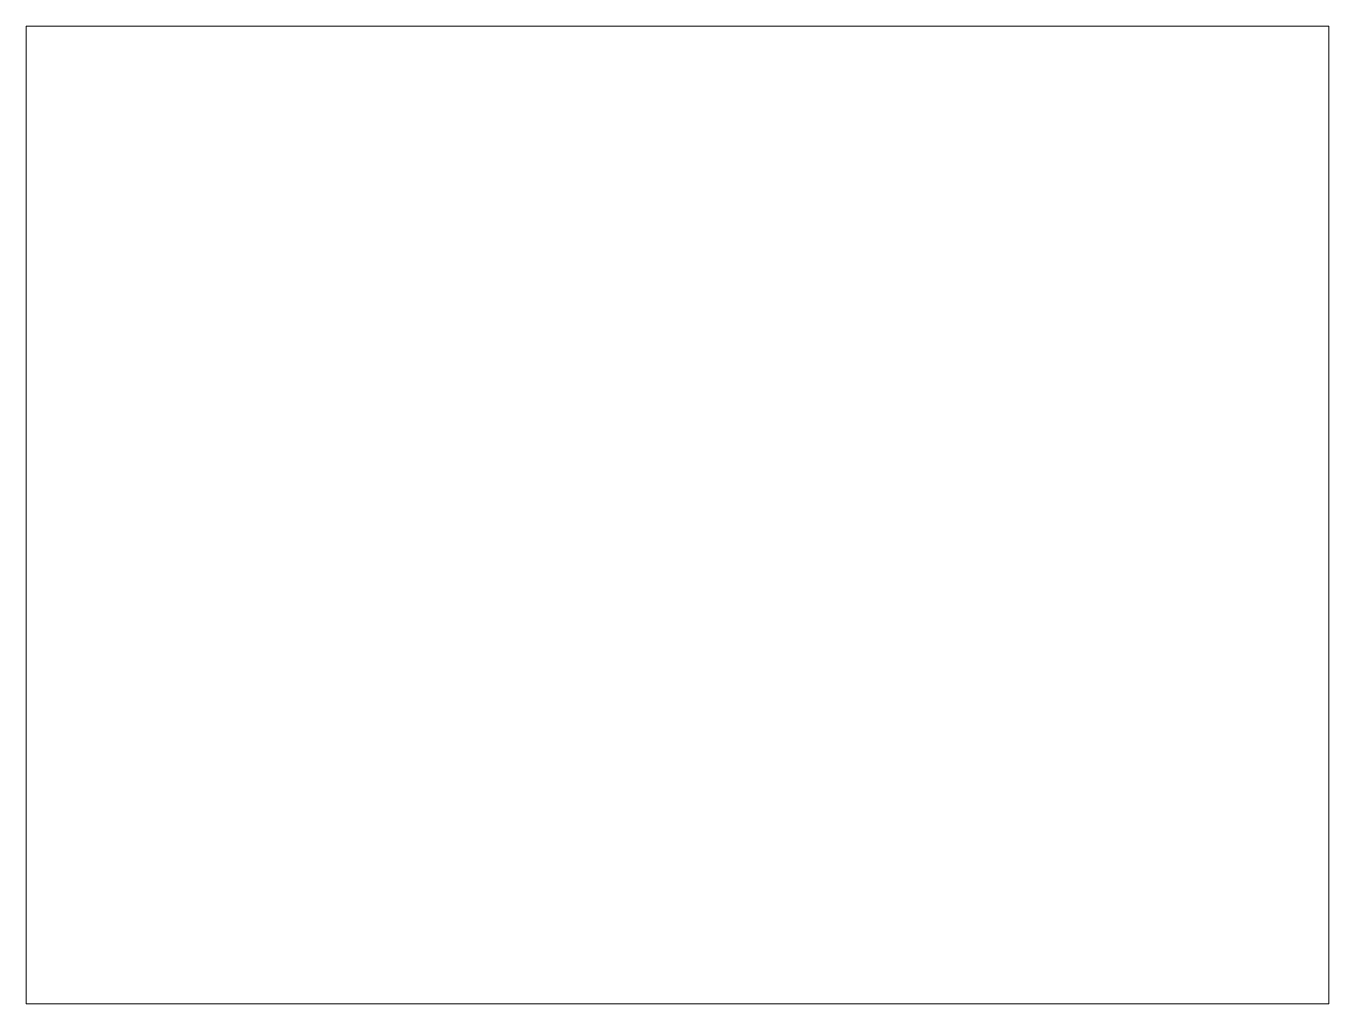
# Model space of a CAD drawing. Extents: x 0 to 320, y 0 to 240.
import ezdxf

# ---------------------------------------------------------------- set-up
doc = ezdxf.new("R2010")
doc.units = 0
doc.layers.add('REVECTOR_APPEARANCE', color=7, linetype='CONTINUOUS', true_color=0xffffff)
picture_1 = doc.add_image_def('image1.png', size_in_pixel=(641, 481))

msp = doc.modelspace()

# ---------------------------------------------------------------- pictures from other files: only their frames are drawn
at = {"layer": 'REVECTOR_APPEARANCE', "color": 7, "lineweight": 0, "true_color": 0xffffff}
image = msp.add_image(picture_1, insert=(0, -0.25), size_in_units=(320.5, 240.5), dxfattribs=at)
image.dxf.flags = 11

doc.saveas('drawing.dxf')
